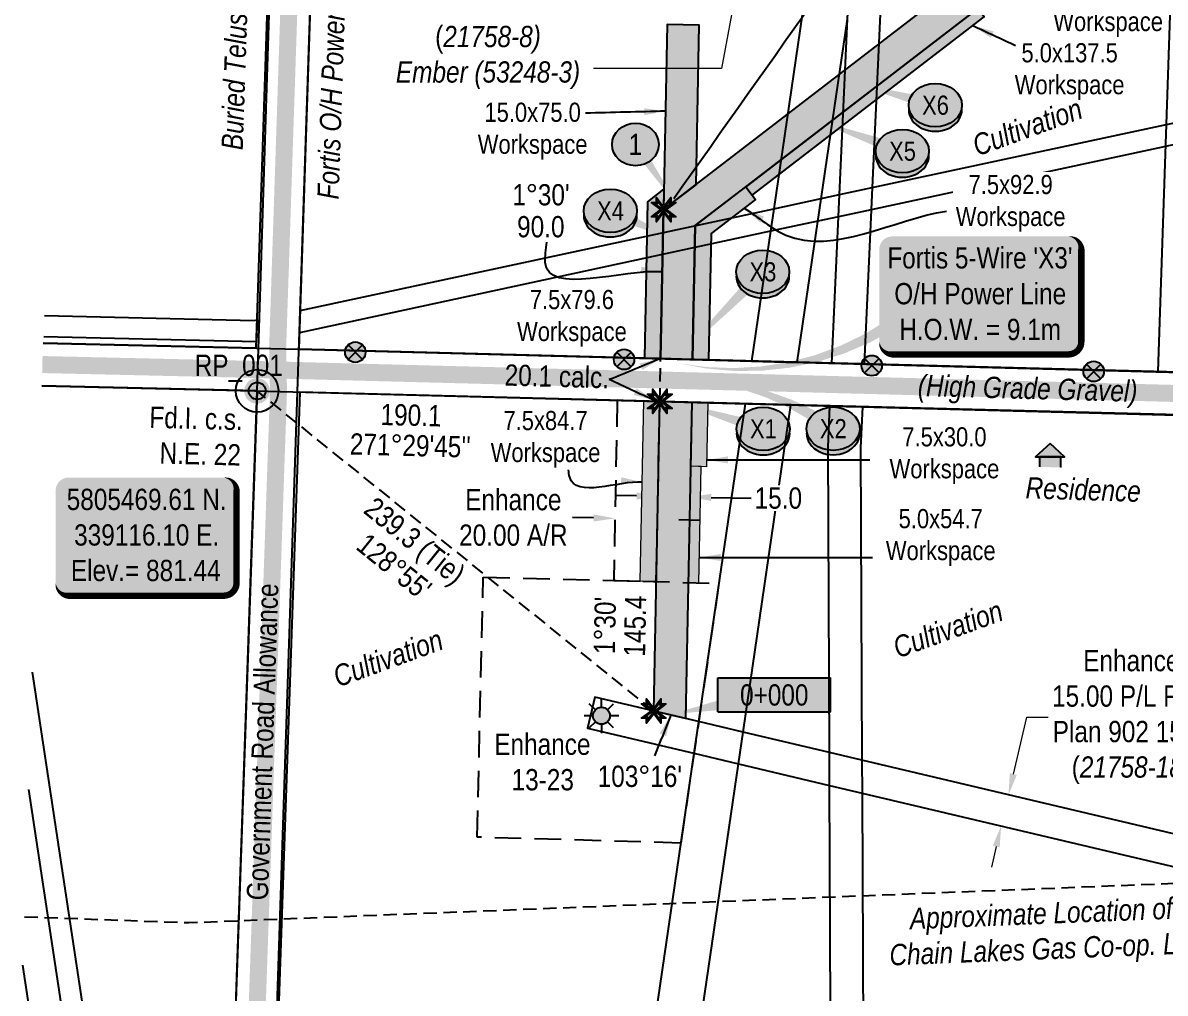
# Model space of a CAD drawing. Extents: x 338918 to 340950, y 5804543 to 5807337.
# Drawn here: x 339006 to 339543, y 5805187 to 5805643 of the extents above; entities that cross this region are included whole.
import ezdxf
from ezdxf.enums import TextEntityAlignment as Align

# ---------------------------------------------------------------- set-up
doc = ezdxf.new("R2010")
doc.units = 0
doc.header["$LTSCALE"] = 5
doc.header["$PDMODE"] = 34
doc.header["$PDSIZE"] = 0.03
for name, pattern in [('foc-ACCESSROAD', [3.75, 2.5, -1.25]), ('foc-TIELINE', [1.875, 1.25, -0.625]), ('POWERLINE5', [7.8, 2.4, -0.6, 0.6, -0.6, 0.6, -0.6, 2.4]), ('UG_PIPE', [1.875, 1.25, -0.625])]:
    doc.linetypes.add(name, pattern=pattern)
doc.layers.get('Defpoints').update_dxf_attribs({"color": 9})
for name, color, linetype in [('35', 37, 'Continuous'), ('AS-PIPE-UG', 44, 'UG_PIPE'), ('AS-PIPE-UG-T', 44, 'Continuous'), ('AS-POWER', 104, 'foc-POWER'), ('AS-POWER-EXISTING', 72, 'POWERLINE5'), ('AS-POWER-T', 104, 'Continuous'), ('AS-RESIDENCE', 14, 'Continuous'), ('AS-ROADS', 254, 'Continuous'), ('AS-TELEPHONE-T', 224, 'Continuous'), ('AS-TELUS', 224, 'foc-TEL'), ('C-AR', 13, 'foc-ACCESSROAD'), ('C-RW', 13, 'Continuous'), ('C-WS', 13, 'foc-ACCESSROAD'), ('C-WS-S', 13, 'Continuous'), ('CG-NOTES', 7, 'Continuous'), ('DETAIL-T', 7, 'Continuous'), ('F-RW', 190, 'Continuous'), ('L-BD', 7, 'Continuous'), ('L-MON', 1, 'Continuous'), ('L-ROAD-T', 7, 'Continuous'), ('L-SEC', 7, 'Continuous'), ('L-TIE', 7, 'foc-TIELINE'), ('L-TITLEDB', 4, 'Continuous'), ('P-CROSSINGS', 250, 'Continuous'), ('P-ELEVATION', 7, 'Continuous'), ('P-PROPOSED', 10, 'Continuous'), ('P-PROPOSED-H', 21, 'Continuous'), ('P-TEMP-H1', 41, 'Continuous'), ('P-TEMP-H2', 41, 'Continuous'), ('P-TEMP_WORKSPACE2', 46, 'Continuous'), ('P-TXT', 4, 'Continuous')]:
    doc.layers.add(name, color=color, linetype=linetype)
for name, color, linetype, lineweight in [('C-RW-T', 13, 'Continuous', 9), ('C-WS-T', 13, 'Continuous', 9), ('P-TEMP-T1', 46, 'Continuous', 18), ('P-TEMP-T2', 46, 'Continuous', 18), ('T-TEXT', 48, 'Continuous', 18)]:
    doc.layers.add(name, color=color, linetype=linetype, lineweight=lineweight)
doc.styles.add('175L', font='ARIALN.TTF', dxfattribs={"height": 20})
doc.styles.add('80', font='ARIALN.TTF', dxfattribs={"height": 10})
doc.styles.add('80CG', font='ARIALN.TTF', dxfattribs={"height": 10})
doc.styles.add('80L', font='ARIALN.TTF', dxfattribs={"height": 10})
doc.styles.add('80LS', font='ARIALNI.TTF', dxfattribs={"height": 10})
doc.styles.add('Crossing', font='ARIALN.TTF', dxfattribs={"height": 10})
doc.styles.add('foc-LtypeFont', font='ARIALN.TTF', dxfattribs={"height": 7.35})
doc.styles.add('Legend', font='ARIALN.TTF')
doc.linetypes.add('foc-POWER', pattern='A,6,-1,["P",foc-LtypeFont,S=0.2,R=0,X=-0.625,Y=-0.75],-1.24,4', length=12.24)
doc.linetypes.add('foc-POWER-NOLINE', pattern='A,0,-4,["P",foc-LtypeFont,S=0.2,R=0,X=-0.625,Y=-0.75],-8.24', length=12.24)
doc.linetypes.add('foc-TEL', pattern='A,2,-1,["T",foc-LtypeFont,S=0.2,R=0,X=-0.425,Y=-0.75],-1.24,8', length=12.24)
doc.linetypes.add('foc-TEL-NOLINE', pattern='A,0,-2,["T",foc-LtypeFont,S=0.2,R=0,X=-0.425,Y=-0.75],-10.24', length=12.24)
doc.dimstyles.new('Compass 5 000', dxfattribs={"dimscale": 5, "dimtxt": 9, "dimasz": 2, "dimexe": 0.2, "dimexo": 0.0625, "dimgap": 0.5, "dimtad": 0, "dimtih": 1, "dimtoh": 1, "dimzin": 0, "dimdsep": 46, "dimtxsty": '80CG', "dimcen": 0.1, "dimse1": 1, "dimse2": 1, "dimclrd": 256, "dimclrt": 256, "dimaunit": 1, "dimadec": 4, "dimazin": 0, "dimtfac": 0.06, "dimtofl": 0, "dimtmove": 0, "dimatfit": 1, "dimfxl": 0.2, "dimtolj": 1, "dimtzin": 0, "dimlwd": -1, "dimarcsym": 0})

# ---------------------------------------------------------------- blocks, each defined once
blk = doc.blocks.new('*D397')
at = {"layer": 'C-RW-T', "transparency": 16777216}
for p, q in [((339471.61, 5805289.53), (339477.94, 5805316.35)), ((339477.94, 5805316.35), (339487.94, 5805316.35)), ((339463.56, 5805255.46), (339461.26, 5805245.73))]:
    blk.add_line(p, q, dxfattribs=at)
for points in [[(339469.98, 5805289.91), (339473.23, 5805289.14), (339469.31, 5805279.79)], [(339461.94, 5805255.85), (339465.18, 5805255.08), (339465.86, 5805265.2)]]:
    blk.add_solid(points, dxfattribs=at)
at = {"layer": 'Defpoints', "color": 0, "transparency": 16777216}
for p in [(339422.07, 5805290.95), (339418.62, 5805276.35), (339469.31, 5805279.79)]:
    blk.add_point(p, dxfattribs=at)
at = {"layer": 'C-RW-T', "transparency": 16777216, "insert": (339527.03, 5805316.35), "char_height": 10, "attachment_point": 5, "style": '80CG'}
blk.add_mtext('\\A1;Enhance\\P15.00 P/L R/W\\PPlan 902 1545\\P({\\fArial Narrow|b0|i1|c0|p34;21758-18})', dxfattribs=at)
blk = doc.blocks.new('res_occ')
for points in [[(0.1, 0.89), (-1.26, -0.37), (1.46, -0.37)], [(-0.9, -1.43), (1.1, -1.43), (1.1, -0.37), (-0.9, -0.37)]]:
    blk.add_hatch(color=14).paths.add_polyline_path(points)
at = {"color": 14}
for points in [[(0.1, 0.89), (-1.26, -0.37), (1.46, -0.37)], [(-0.9, -1.43), (1.1, -1.43), (1.1, -0.37), (-0.9, -0.37)]]:
    blk.add_lwpolyline(points, close=True, dxfattribs=at)
blk = doc.blocks.new('GAS')
h = blk.add_hatch(color=255)
h.dxf.hatch_style = 1
edge = h.paths.add_edge_path()
edge.add_arc((0, 0), 0.9, 0, 360)
for p, q in [((-0.57, 0.57), (-1.14, 1.14)), ((0, 0.81), (0, 1.62)), ((0.57, 0.57), (1.14, 1.14)), ((-0.81, 0), (-1.62, 0)), ((1.62, 0), (0.81, 0)), ((-0.57, -0.57), (-1.14, -1.14)), ((0, -0.81), (0, -1.62)), ((1.14, -1.14), (0.57, -0.57))]:
    blk.add_line(p, q)
blk.add_circle((0, 0), 0.8)
blk = doc.blocks.new('*D373')
at = {"layer": 'C-WS-S', "transparency": 16777216}
for p, q in [((339274.41, 5805409.91), (339264.41, 5805410.1)), ((339314.4, 5805409.12), (339324.4, 5805408.92))]:
    blk.add_line(p, q, dxfattribs=at)
for points in [[(339274.44, 5805411.57), (339274.38, 5805408.24), (339284.41, 5805409.71)], [(339314.44, 5805410.79), (339314.37, 5805407.45), (339304.41, 5805409.32)]]:
    blk.add_solid(points, dxfattribs=at)
at = {"layer": 'Defpoints', "color": 0, "transparency": 16777216}
for p in [(339284.58, 5805418.56), (339304.58, 5805418.17), (339284.41, 5805409.71)]:
    blk.add_point(p, dxfattribs=at)
at = {"layer": 'C-WS-S', "transparency": 16777216, "insert": (339236.68, 5805410.1), "char_height": 10, "attachment_point": 5, "style": '80CG'}
blk.add_mtext('\\A1;Enhance\\P20.00 A/R', dxfattribs=at)
blk = doc.blocks.new('*D417')
at = {"layer": 'Defpoints', "color": 0, "transparency": 16777216}
for p in [(339304.62, 5805420.02), (339304.23, 5805400.26), (339319.22, 5805399.97)]:
    blk.add_point(p, dxfattribs=at)
at = {"layer": 'P-TXT', "transparency": 16777216}
for p, q in [((339294.62, 5805420.22), (339284.62, 5805420.42)), ((339329.61, 5805419.53), (339348.43, 5805419.16))]:
    blk.add_line(p, q, dxfattribs=at)
for points in [[(339294.65, 5805421.89), (339294.59, 5805418.55), (339304.62, 5805420.02)], [(339329.64, 5805421.2), (339329.58, 5805417.87), (339319.61, 5805419.73)]]:
    blk.add_solid(points, dxfattribs=at)
at = {"layer": 'P-TXT', "transparency": 16777216, "insert": (339361.19, 5805419.16), "char_height": 10, "attachment_point": 5, "style": '80CG', "bg_fill": 3, "box_fill_scale": 1.1, "bg_fill_color": 256, "bg_fill_true_color": 13158600, "bg_fill_transparency": 0}
blk.add_mtext('\\A1;15.0', dxfattribs=at)
blk = doc.blocks.new('TEMP')
h = blk.add_hatch(color=255)
h.dxf.hatch_style = 1
h.paths.add_polyline_path([(0, 0.25), (-0.67, 1.15), (-0.67, 0.67), (-1.15, 0.67), (-0.25, 0), (-1.15, -0.67), (-0.67, -0.67), (-0.67, -1.15), (0, -0.25), (0.67, -1.15), (0.67, -0.67), (1.15, -0.67), (0.25, 0), (1.15, 0.67), (0.67, 0.67), (0.67, 1.15)])
h.paths.add_polyline_path([(0.57, 0.85), (0.57, 0.57), (0.85, 0.57), (0.08, 0), (0.85, -0.57), (0.57, -0.57), (0.57, -0.85), (0, -0.08), (-0.57, -0.85), (-0.57, -0.57), (-0.85, -0.57), (-0.08, 0), (-0.85, 0.57), (-0.57, 0.57), (-0.57, 0.85), (0, 0.08)], flags=16)
h = blk.add_hatch(color=1)
h.dxf.hatch_style = 1
h.paths.add_polyline_path([(0, 0.08), (-0.57, 0.85), (-0.57, 0.57), (-0.85, 0.57), (-0.08, 0), (-0.85, -0.57), (-0.57, -0.57), (-0.57, -0.85), (0, -0.08), (0.57, -0.85), (0.57, -0.57), (0.85, -0.57), (0.08, 0), (0.85, 0.57), (0.57, 0.57), (0.57, 0.85)])
at = {"color": 1}
for p, q in [((-0.08, 0), (0.08, 0)), ((0, 0.08), (0, -0.08))]:
    blk.add_line(p, q, dxfattribs=at)
at = {"color": 255, "flags": 128}
blk.add_lwpolyline([(-0.25, 0), (-1.15, 0.67), (-0.67, 0.67), (-0.67, 1.15), (0, 0.25), (0.67, 1.15), (0.67, 0.67), (1.15, 0.67), (0.25, 0), (1.15, -0.67), (0.67, -0.67), (0.67, -1.15), (0, -0.25), (-0.67, -1.15), (-0.67, -0.67), (-1.15, -0.67)], close=True, dxfattribs=at)
at = {"color": 1, "flags": 128}
blk.add_lwpolyline([(-0.08, 0), (-0.85, 0.57), (-0.57, 0.57), (-0.57, 0.85), (0, 0.08), (0.57, 0.85), (0.57, 0.57), (0.85, 0.57), (0.08, 0), (0.85, -0.57), (0.57, -0.57), (0.57, -0.85), (0, -0.08), (-0.57, -0.85), (-0.57, -0.57), (-0.85, -0.57)], close=True, dxfattribs=at)
blk = doc.blocks.new('fdia')
at = {"color": 255, "const_width": 1}
blk.add_lwpolyline([(-0.5, 0, 1), (0.5, 0, 1)], format="xyb", close=True, dxfattribs=at)
blk = doc.blocks.new('Fdiaa')
blk.add_blockref('fdia', (0, 0))
blk = doc.blocks.new('fdib')
at = {"color": 1, "const_width": 1.6}
blk.add_lwpolyline([(-0.4, 0, 1), (0.4, 0, 1)], format="xyb", close=True, dxfattribs=at)
at = {"color": 1}
blk.add_circle((0, 0), 0.8, dxfattribs=at)
blk = doc.blocks.new('Fdibb')
blk.add_blockref('fdib', (0, 0))
blk = doc.blocks.new('fdicc')
for name in ['Fdibb', 'Fdiaa']:
    blk.add_blockref(name, (0, 0))
blk = doc.blocks.new('FDI')
blk.add_blockref('fdicc', (0, 0))
blk = doc.blocks.new('*U423')
h = blk.add_hatch(color=254)
edge = h.paths.add_edge_path()
edge.add_line((-36.5, -28.5), (36.5, -28.5))
edge.add_arc((36.5, -22.5), 6, 270, 360)
edge.add_line((42.5, -22.5), (42.5, 21))
edge.add_arc((36.5, 21), 6, 0, 90)
edge.add_line((36.5, 27), (-36.5, 27))
edge.add_arc((-36.5, 21), 6, 90, 180)
edge.add_line((-42.5, 21), (-42.5, -22.5))
edge.add_arc((-36.5, -22.5), 6, 180, 270)
at = {"color": 1, "flags": 128}
blk.add_lwpolyline([(-36.5, -28.5, 3, 3, 0), (36.5, -28.5, 3, 3, 0.414214), (42.5, -22.5, 3, 3, 0), (42.5, 21, 3, 0, 0.414214), (36.5, 27, 0, 0, 0), (-36.5, 27, 0, 0, 0.414214), (-42.5, 21, 0, 0, 0), (-42.5, -22.5, 0, 3, 0.414214)], format="xyseb", close=True, dxfattribs=at)
blk.add_lwpolyline([(-37.06, -16.14, 0, 10, 0), (0, 0, 5, 5, 0)], format="xyseb", dxfattribs=at)
at = {"color": 1, "style": '80'}
blk.add_attdef('ENTER_TEXT_001', (-35.99, -5), '', height=10, dxfattribs=at)
blk = doc.blocks.new('xing2')
h = blk.add_hatch(color=50)
h.dxf.hatch_style = 1
edge = h.paths.add_edge_path()
edge.add_ellipse((0, 0), major_axis=(-12.5, 0), ratio=0.816297, start_angle=0, end_angle=360)
h = blk.add_hatch(color=250)
h.dxf.hatch_style = 1
edge = h.paths.add_edge_path()
edge.add_ellipse((0, -2.05), major_axis=(-12.5, 0), ratio=0.816297, start_angle=0, end_angle=180)
edge.add_line((12.5, -2.05), (12.5, 0))
edge.add_ellipse((0, 0), major_axis=(-12.5, 0), ratio=0.816297, start_angle=0, end_angle=180, ccw=False)
edge.add_line((-12.5, 0), (-12.5, -2.05))
at = {"color": 250}
blk.add_ellipse((0, 0), major_axis=(-12.5, 0), ratio=0.816297, dxfattribs=at)
blk.add_ellipse((0, -2.05), major_axis=(-12.5, 0), ratio=0.816297, start_param=0, end_param=3.141593, dxfattribs=at)
at = {"color": 250, "style": 'Crossing'}
blk.add_attdef('CROSSING', text='', height=9, dxfattribs=at).set_placement((0.09, 0.02), align=Align.MIDDLE_CENTER)
at = {"color": 250, "style": 'Crossing', "flags": 1}
for tag, p in [('OWNER', (0.09, -12.49)), ('DESCRIPTION', (0.09, -25.77)), ('LOCATION', (0.09, -39.3)), ('DWG_REF', (0.09, -52.84))]:
    blk.add_attdef(tag, text='', height=9, dxfattribs=at).set_placement(p, align=Align.MIDDLE_CENTER)
blk = doc.blocks.new('*U445')
at = {"layer": 'P-ELEVATION'}
h = blk.add_hatch(color=111, dxfattribs=at)
h.dxf.hatch_style = 1
edge = h.paths.add_edge_path()
edge.add_ellipse((0, 0), major_axis=(-10.94, 0), ratio=0.913794, start_angle=0, end_angle=360)
at = {"layer": 'P-ELEVATION', "color": 7, "flags": 128}
blk.add_lwpolyline([(0, 0, 5, 0, 0), (21.2, -30.74, 0, 0, 0)], format="xyseb", dxfattribs=at)
at = {"layer": 'P-ELEVATION', "color": 7}
blk.add_ellipse((0, 0), major_axis=(-10.94, 0), ratio=0.913794, dxfattribs=at)
at = {"layer": 'P-ELEVATION', "style": '80'}
blk.add_attdef('BEND', text='', height=10, dxfattribs=at).set_placement((0, 0), align=Align.MIDDLE_CENTER)
blk = doc.blocks.new('*U448')
h = blk.add_hatch(color=111)
h.dxf.hatch_style = 1
h.paths.add_polyline_path([(-26.5, 8), (26.5, 8), (26.5, -8), (-26.5, -8)])
for p, q in [((-26.5, -8), (-26.5, 8)), ((-26.5, 8), (26.5, 8)), ((26.5, -8), (26.5, 8)), ((-26.5, -8), (26.5, -8))]:
    blk.add_line(p, q)
at = {"layer": 'P-ELEVATION', "color": 7, "flags": 128}
blk.add_lwpolyline([(0, 0, 10, 0, 0), (-48.17, -8.99, 0, 0, 0)], format="xyseb", dxfattribs=at)
at = {"layer": 'P-ELEVATION', "style": 'Legend'}
blk.add_attdef('STATION', text='', height=10, dxfattribs=at).set_placement((0, 0), align=Align.MIDDLE_CENTER)
blk = doc.blocks.new('POWERPOLE')
h = blk.add_hatch(color=255)
edge = h.paths.add_edge_path()
edge.add_arc((0, 0), 0.96, 0, 360)
at = {"linetype": 'Continuous'}
for p, q in [((0.68, -0.68), (-0.68, 0.68)), ((-0.68, -0.68), (0.68, 0.68))]:
    blk.add_line(p, q, dxfattribs=at)
blk.add_circle((0, 0), 0.96, dxfattribs=at)
blk = doc.blocks.new('*U522')
h = blk.add_hatch(color=255)
edge = h.paths.add_edge_path()
edge.add_line((-41.5, -28.5), (41.5, -28.5))
edge.add_arc((41.5, -22.5), 6, 270, 360)
edge.add_line((47.5, -22.5), (47.5, 21))
edge.add_arc((41.5, 21), 6, 0, 90)
edge.add_line((41.5, 27), (-41.5, 27))
edge.add_arc((-41.5, 21), 6, 90, 180)
edge.add_line((-47.5, 21), (-47.5, -22.5))
edge.add_arc((-41.5, -22.5), 6, 180, 270)
at = {"color": 104, "flags": 128}
blk.add_lwpolyline([(-41.5, -28.5, 3, 3, 0), (41.5, -28.5, 3, 3, 0.414214), (47.5, -22.5, 3, 3, 0), (47.5, 21, 3, 0, 0.414214), (41.5, 27, 0, 0, 0), (-41.5, 27, 0, 0, 0.414214), (-47.5, 21, 0, 0, 0), (-47.5, -22.5, 0, 3, 0.414214)], format="xyseb", close=True, dxfattribs=at)
at = {"color": 104, "style": '80'}
blk.add_attdef('ENTER_TEXT_001', (-26.85, -4.92), '', height=10, dxfattribs=at)

msp = doc.modelspace()

# ---------------------------------------------------------------- hatches: boundary and pattern name
at = {"layer": 'P-PROPOSED-H'}
h = msp.add_hatch(color=256, dxfattribs=at)
h.dxf.hatch_style = 1
h.paths.add_polyline_path([(339305.892, 5805484.783), (339307.27, 5805554.788), (340074.13, 5806144.215), (340083.271, 5806132.322), (339322.125, 5805547.287), (339320.884, 5805484.391)])
h = msp.add_hatch(color=256, dxfattribs=at)
h.dxf.hatch_style = 1
h.paths.add_polyline_path([(339320.488, 5805464.279), (339317.565, 5805315.642), (339302.631, 5805319.166), (339305.496, 5805464.671)])
at = {"layer": 'P-TEMP-H1'}
h = msp.add_hatch(color=256, dxfattribs=at)
h.dxf.hatch_style = 1
h.paths.add_polyline_path([(339296.331, 5805380.166), (339297.999, 5805464.867), (339305.496, 5805464.671), (339303.828, 5805379.965)])
h = msp.add_hatch(color=256, dxfattribs=at)
h.dxf.hatch_style = 1
h.paths.add_polyline_path([(339327.396, 5805433.974), (339319.898, 5805434.186), (339320.488, 5805464.279), (339327.989, 5805464.083)])
h = msp.add_hatch(color=256, dxfattribs=at)
h.dxf.hatch_style = 1
h.paths.add_polyline_path([(339319.898, 5805434.186), (339318.823, 5805379.562), (339323.821, 5805379.428), (339324.897, 5805434.045)])
at = {"layer": 'P-TEMP-H2'}
h = msp.add_hatch(color=256, dxfattribs=at)
h.dxf.hatch_style = 1
h.paths.add_polyline_path([(339454.917, 5805649.354), (339345.906, 5805565.565), (339348.953, 5805561.601), (339457.964, 5805645.39)])
h = msp.add_hatch(color=256, dxfattribs=at)
h.dxf.hatch_style = 1
h.paths.add_polyline_path([(339322.5, 5805566.494), (339323.976, 5805641.463), (339308.982, 5805641.758), (339307.27, 5805554.788)])
h = msp.add_hatch(color=256, dxfattribs=at)
h.dxf.hatch_style = 1
h.paths.add_polyline_path([(339307.27, 5805554.788), (339305.892, 5805484.783), (339298.394, 5805484.979), (339299.842, 5805558.538), (339307.459, 5805564.393)])
h = msp.add_hatch(color=256, dxfattribs=at)
h.dxf.hatch_style = 1
h.paths.add_polyline_path([(339320.884, 5805484.391), (339322.125, 5805547.287), (339345.906, 5805565.565), (339350.476, 5805559.619), (339329.553, 5805543.537), (339328.384, 5805484.195)])

# ---------------------------------------------------------------- linework, layer by layer
at = {"layer": 'AS-PIPE-UG', "flags": 128}
msp.add_lwpolyline([(339007.09, 5805222.502), (339084.177, 5805219.707), (339911.891, 5805252.819), (340015.207, 5805265.95)], dxfattribs=at)
at = {"layer": 'AS-POWER', "linetype": 'foc-POWER-NOLINE', "flags": 128}
for points in [[(339105.287, 5804565.199), (339135.328, 5805469.107), (339166.147, 5806399.034)], [(339015.836, 5805492.049), (339135.993, 5805489.158), (340746.703, 5805446.641), (340847.892, 5805443.694)]]:
    msp.add_lwpolyline(points, dxfattribs=at)
at = {"layer": 'AS-POWER-T', "flags": 128}
msp.add_lwpolyline([(339314.41, 5805482.581, 0, 6, 0.2242802), (339424.839, 5805508.456, 1.998, 1.998, 0)], format="xyseb", dxfattribs=at)
at = {"layer": 'AS-ROADS', "const_width": 7.998, "flags": 128}
for points in [[(339095.229, 5804565.4), (339098.537, 5804665.091), (339126.333, 5805469.265, 0.0135791), (339126.337, 5805469.811), (339125.945, 5805489.62), (339152.634, 5806294.714), (339155.61, 5806384.353)], [(339015.4, 5805481.997), (339116.513, 5805479.667, -0.0007673), (339116.544, 5805479.666), (339941.446, 5805458.123), (340746.439, 5805436.979, -0.0016873), (340746.507, 5805436.977), (340847.56, 5805433.64)]]:
    msp.add_lwpolyline(points, format="xyb", dxfattribs=at)
at = {"layer": 'AS-TELUS', "linetype": 'foc-TEL-NOLINE', "flags": 128}
for points in [[(339085.176, 5804565.733), (339088.485, 5804665.431), (339116.281, 5805469.612), (339142.582, 5806295.047), (339145.887, 5806394.61)], [(339015.168, 5805471.942), (339115.216, 5805469.581), (339940.712, 5805447.861), (340746.009, 5805426.536)]]:
    msp.add_lwpolyline(points, dxfattribs=at)
at = {"layer": 'C-AR'}
msp.add_lwpolyline([(339303.828, 5805379.965), (339305.496, 5805464.671), (339285.503, 5805465.193), (339283.835, 5805380.502)], close=True, dxfattribs=at)
at = {"layer": 'C-RW', "flags": 128}
for points in [[(339446.372, 5806376.708), (339441.791, 5806287.141), (339423.141, 5805923.202), (339422.206, 5805904.903), (339421.695, 5805894.895), (339410.645, 5805679.204), (339409.865, 5805663.906), (339405.301, 5805565.171), (339404.836, 5805554.781), (339401.577, 5805482.165), (339386.341, 5805482.566), (339389.432, 5805551.473), (339389.899, 5805561.862), (339393.606, 5805644.324), (339394.565, 5805663.082), (339395.349, 5805678.422), (339406.422, 5805894.632), (339407.869, 5805922.939), (339426.552, 5806287.544), (339431.133, 5806377.109)], [(339847.453, 5805649.857), (339770.94, 5805633.43), (339404.836, 5805554.781), (339389.432, 5805551.473), (339379.73, 5805549.388), (339357.469, 5805544.607), (339136.193, 5805496.975), (339136.539, 5805507.342), (339359.022, 5805555.229), (339389.899, 5805561.862), (339405.301, 5805565.171), (339847.802, 5805660.206), (340056.097, 5805704.942), (340181.573, 5805691.438), (340180.47, 5805681.371), (340056.628, 5805694.767), (339847.452, 5805649.854)], [(339016.417, 5805505.096), (339114.972, 5805502.703), (339116.264, 5805502.979), (339115.916, 5805492.612), (339016.085, 5805495.04)], [(339368.646, 5804558.012), (339375.511, 5804657.945), (339387.231, 5804829.14), (339385.259, 5805284.232), (339385.193, 5805299.661), (339384.569, 5805443.095), (339385.439, 5805462.463), (339400.675, 5805462.063), (339399.812, 5805442.786), (339400.448, 5805296.06), (339400.516, 5805280.63), (339402.475, 5804828.657), (339390.754, 5804657.54), (339383.89, 5804557.609)], [(339008.947, 5805282.349), (339057.539, 5804960.3), (339059.77, 5804945.478), (339066.468, 5804902.569), (339096.116, 5804884.29), (339096.483, 5804895.895), (339075.624, 5804908.651), (339069.665, 5804946.88), (339067.458, 5804961.814), (339010.753, 5805337.38)]]:
    msp.add_lwpolyline(points, dxfattribs=at)
msp.add_lwpolyline([(339729.739, 5805218.277), (339400.448, 5805296.06), (339385.193, 5805299.661), (339344.584, 5805309.267), (339323.742, 5805314.185), (339274.975, 5805325.691), (339271.531, 5805311.09), (339321.557, 5805299.286), (339342.4, 5805294.369), (339385.259, 5805284.232), (339400.516, 5805280.63), (339721.716, 5805204.758)], close=True, dxfattribs=at)
at = {"layer": 'C-RW-T'}
msp.add_lwpolyline([(339342.1, 5805662.482), (339334.546, 5805621.053), (339274.41, 5805621.053)], dxfattribs=at)
at = {"layer": 'C-WS'}
msp.add_lwpolyline([(339333.265, 5805379.175), (339315.39, 5805257.116), (339219.686, 5805259.872), (339222.531, 5805382.147)], close=True, dxfattribs=at)
at = {"layer": 'F-RW', "flags": 128}
for points in [[(339409.798, 5806377.67), (339405.217, 5806288.107), (339397.504, 5806137.666), (339385.808, 5805909.276), (339385.552, 5805904.271), (339385.041, 5805894.264), (339374.183, 5805682.282), (339373.401, 5805666.941), (339372.351, 5805646.422), (339359.022, 5805555.229), (339357.469, 5805544.607), (339348.55, 5805483.561), (339370.03, 5805482.996), (339393.606, 5805644.324), (339394.565, 5805663.082), (339395.349, 5805678.422), (339406.422, 5805894.632), (339407.869, 5805922.939), (339426.552, 5806287.544), (339431.133, 5806377.109)], [(339272.92, 5804560.543), (339274.217, 5804660.708), (339276.394, 5804843.318), (339342.4, 5805294.369), (339344.584, 5805309.267), (339367.104, 5805462.946), (339345.623, 5805463.511), (339323.742, 5805314.185), (339321.557, 5805299.286), (339255.562, 5804848.061), (339150.184, 5804854.606), (339139.958, 5804855.213), (339115.255, 5804856.6), (339114.647, 5804838.32), (339142.65, 5804836.744), (339152.885, 5804836.138), (339254.96, 5804829.985), (339252.896, 5804661.277), (339251.597, 5804561.106)], [(339008.947, 5805282.349), (339057.539, 5804960.3), (339059.77, 5804945.478), (339066.468, 5804902.569), (339075.632, 5804840.606), (339094.568, 5804839.49), (339094.065, 5804824.501), (339062.614, 5804826.323), (339057.564, 5804860.093), (339042.682, 5804958.017), (339006.238, 5805199.785)]]:
    msp.add_lwpolyline(points, dxfattribs=at)
at = {"layer": 'L-SEC'}
for p, q in [((339115.882, 5805489.687), (339142.582, 5806295.047)), ((339135.995, 5805489.22), (339162.688, 5806294.38)), ((339115.69, 5805489.692), (339015.836, 5805492.049)), ((339115.884, 5805489.687), (339115.745, 5805489.691)), ((339941.86, 5805468.174), (339135.995, 5805489.22)), ((339116.281, 5805469.612), (339015.168, 5805471.942)), ((339116.281, 5805469.612), (339088.49, 5804665.568)), ((339136.39, 5805469.087), (339108.596, 5804664.9)), ((339941.183, 5805448.069), (339136.39, 5805469.087))]:
    msp.add_line(p, q, dxfattribs=at)
at = {"layer": 'L-TIE'}
for p, q in [((339305.496, 5805464.671), (339305.892, 5805484.783)), ((339302.631, 5805319.166), (339116.281, 5805469.612))]:
    msp.add_line(p, q, dxfattribs=at)
at = {"layer": 'L-TITLEDB', "color": 4, "flags": 128}
msp.add_lwpolyline([(339557.773, 5806022.56), (339539.463, 5805478.683)], dxfattribs=at)
at = {"layer": 'P-CROSSINGS', "color": 250, "flags": 128}
for points in [[(339397.209, 5805614.086, 0, 5.999, 0), (339435.018, 5805603.885, 0, 0, 0)], [(339376.646, 5805597.603, 0, 5.999, 0), (339419.542, 5805582.287, 0, 0, 0)], [(339313.431, 5805540.278, 0, 5.999, 0), (339282.341, 5805554.207, 0, 0, 0)], [(339313.43, 5805484.586, 0, 5.999, 0), (339353.942, 5805525.566, 0, 0, 0)], [(339320.859, 5805474.759, 0, 5.999, -0.1451136), (339386.917, 5805451.846, 0, 0, 0)], [(339312.534, 5805464.487, 0, 5.999, 0), (339354.095, 5805451.78, 0, 0, 0)]]:
    msp.add_lwpolyline(points, format="xyseb", dxfattribs=at)
at = {"layer": 'P-PROPOSED'}
for points in [[(339305.892, 5805484.783), (339307.27, 5805554.788), (340074.13, 5806144.215), (340083.271, 5806132.322), (339322.125, 5805547.287), (339320.884, 5805484.391)], [(339320.488, 5805464.279), (339317.565, 5805315.642), (339302.631, 5805319.166), (339305.496, 5805464.671)]]:
    msp.add_lwpolyline(points, close=True, dxfattribs=at)
at = {"layer": 'P-TEMP-T1', "flags": 128}
for points in [[(339296.331, 5805380.166), (339297.999, 5805464.867), (339305.496, 5805464.671), (339303.828, 5805379.965)], [(339319.898, 5805434.186), (339318.823, 5805379.562), (339323.821, 5805379.428), (339324.897, 5805434.045)]]:
    msp.add_lwpolyline(points, close=True, dxfattribs=at)
at = {"layer": 'P-TEMP-T1'}
msp.add_lwpolyline([(339327.396, 5805433.974), (339319.898, 5805434.186), (339320.488, 5805464.279), (339327.989, 5805464.083)], close=True, dxfattribs=at)
at = {"layer": 'P-TEMP_WORKSPACE2', "flags": 128}
for points in [[(339454.917, 5805649.354), (339345.906, 5805565.565), (339348.953, 5805561.601), (339457.964, 5805645.39)], [(339322.5, 5805566.494), (339323.976, 5805641.463), (339308.982, 5805641.758), (339307.27, 5805554.788)], [(339307.27, 5805554.788), (339305.892, 5805484.783), (339298.394, 5805484.979), (339299.842, 5805558.538), (339307.459, 5805564.393)], [(339320.884, 5805484.391), (339322.125, 5805547.287), (339345.906, 5805565.565), (339350.476, 5805559.619), (339329.553, 5805543.537), (339328.384, 5805484.195)]]:
    msp.add_lwpolyline(points, close=True, dxfattribs=at)

# ---------------------------------------------------------------- block references
at = {"layer": 'AS-POWER-EXISTING', "color": 5, "xscale": 4.999999999999999, "yscale": 4.999999999999999, "zscale": 4.999999999999999}
for p in [(339162.44, 5805487.809), (339288.687, 5805484.392), (339405.082, 5805481.484), (339509.335, 5805478.752)]:
    msp.add_blockref('POWERPOLE', p, dxfattribs=at)
at = {"layer": 'AS-POWER-T'}
ref = msp.add_blockref('*U522', (339456.083, 5805515.251), dxfattribs=dict(at, xscale=0.9989303661822052, yscale=0.9989303661822052, zscale=0.9989303661822052))
ref.add_attrib('ENTER_TEXT_001', "Fortis 5-Wire 'X3'", (339412.361, 5805527.147), dxfattribs={"layer": '0', "color": 104, "height": 9.9893, "style": '80'})
ref.add_attrib('ENTER_TEXT_002', 'O/H Power Line', (339415.656, 5805510.321), dxfattribs={"layer": '0', "color": 104, "height": 9.9893, "style": '80'})
ref.add_attrib('ENTER_TEXT_003', 'H.O.W. = 9.1m', (339418.01, 5805493.495), dxfattribs={"layer": '0', "color": 104, "height": 9.9893, "style": '80'})
at = {"layer": 'AS-RESIDENCE', "xscale": 5.001115248700454, "yscale": 5.001115248700454, "zscale": 5.001115248700454}
msp.add_blockref('res_occ', (339488.335, 5805440.491), dxfattribs=at)
at = {"layer": 'C-WS-S', "xscale": 5.001115248700454, "yscale": 5.001115248700454, "zscale": 5.001115248700454}
msp.add_blockref('GAS', (339278.08, 5805316.914), dxfattribs=at)
at = {"layer": 'CG-NOTES', "xscale": 0.9984354226289988, "yscale": 0.9984354226289988, "zscale": 0.9984354226289988}
msp.add_blockref('*U448', (339359.265, 5805326.715), dxfattribs=at).add_auto_attribs({'STATION': '0+000'})
at = {"layer": 'DETAIL-T', "xscale": 0.9995623079027997, "yscale": 0.9995623079027997, "zscale": 0.9995623079027997}
msp.add_blockref('*U445', (339294.031, 5805585.427), dxfattribs=at).add_auto_attribs({'BEND': '1'})
at = {"layer": 'DETAIL-T'}
ref = msp.add_blockref('*U423', (339064.151, 5805401.854), dxfattribs=dict(at, xscale=0.999774999999998, yscale=0.999774999999998, zscale=0.999774999999998))
ref.add_attrib('ENTER_TEXT_001', '5805469.61 N.', (339026.841, 5805413.624), dxfattribs={"layer": '0', "color": 1, "height": 9.99775, "style": '80'})
ref.add_attrib('ENTER_TEXT_002', '339116.10 E.', (339030.339, 5805396.92), dxfattribs={"layer": '0', "color": 1, "height": 9.99775, "style": '80'})
ref.add_attrib('ENTER_TEXT_003', 'Elev.= 881.44', (339028.794, 5805380.216), dxfattribs={"layer": '0', "color": 1, "height": 9.99775, "style": '80'})
at = {"layer": 'L-MON'}
for p, xscale, yscale, zscale in [((339307.27, 5805554.788), 4.999999999999995, 4.999999999999995, 4.999999999999995), ((339305.496, 5805464.671), 4.998899999999996, 4.998899999999996, 4.998899999999996), ((339302.631, 5805319.166), 4.999999999999995, 4.999999999999995, 4.999999999999995)]:
    msp.add_blockref('TEMP', p, dxfattribs=dict(at, xscale=xscale, yscale=yscale, zscale=zscale))
at = {"layer": 'P-CROSSINGS', "xscale": 0.99978, "yscale": 0.99978, "zscale": 0.99978}
for p, values in [((339434.929, 5805603.865), {'CROSSING': 'X6'}), ((339419.453, 5805582.267), {'CROSSING': 'X5'}), ((339282.252, 5805554.187), {'CROSSING': 'X4'}), ((339353.852, 5805525.546), {'CROSSING': 'X3'}), ((339354.095, 5805451.78), {'CROSSING': 'X1'}), ((339386.917, 5805451.846), {'CROSSING': 'X2'})]:
    msp.add_blockref('xing2', p, dxfattribs=at).add_auto_attribs(values)

# ---------------------------------------------------------------- texts
at = {"layer": '35', "color": 3, "style": '80'}
msp.add_attdef('RP_001', (339086.972, 5805476.642), 'RP', height=9.9978, dxfattribs=at)
at = {"layer": 'AS-TELEPHONE-T', "insert": (339099.549, 5805583.018), "char_height": 10.00223, "attachment_point": 1, "rotation": 88.087, "style": '80L'}
msp.add_mtext_dynamic_manual_height_columns('{\\fArial Narrow|b0|i1|c0|p34;Buried Telus Cable}', width=97.21367, gutter_width=49.989, heights=[0], dxfattribs=at)
at = {"layer": 'C-RW-T', "insert": (339224.78, 5805651.326), "char_height": 10, "attachment_point": 5, "style": '80CG'}
msp.add_mtext('\\A1;Enhance\\P15.24 P/L R/W\\PPlan 782 2124\\P({\\fArial Narrow|b0|i1|c0|p34;21758-8)\\PEmber (53248-3)}', dxfattribs=at)
at = {"layer": 'C-WS-T', "insert": (339227.212, 5805308.555), "char_height": 10, "attachment_point": 1, "style": '175L'}
msp.add_mtext_dynamic_manual_height_columns('\\pi0.49862;Enhance\\P\\pi8.6466;13-23', width=44.81715, gutter_width=99.978, heights=[0], dxfattribs=at)
at = {"layer": 'L-BD', "style": '80L'}
for s, p in [("1°30'", (339249.68, 5805561.779)), ('90.0', (339249.59, 5805546.783)), ("103°16'", (339296.117, 5805288.48))]:
    msp.add_text(s, height=9.9978, dxfattribs=at).set_placement(p, align=Align.MIDDLE)
for s, rotation, p in [('20.1 calc.', 358.50399, (339257.127, 5805476.656)), ('190.1', 358.5041, (339188.629, 5805458.222)), ("271°29'45''", 358.5041, (339188.257, 5805443.98)), ('239.3 (Tie)', 321.085, (339189.638, 5805398.182)), ("128°55'", 321.085, (339180.688, 5805387.097)), ('145.4', 88.8722, (339293.918, 5805359.096)), ("1°30'", 88.8722, (339279.673, 5805359.377))]:
    msp.add_text(s, height=9.9978, rotation=rotation, dxfattribs=at).set_placement(p, align=Align.MIDDLE)
at = {"layer": 'L-ROAD-T', "style": '80L'}
msp.add_text('Government Road Allowance', height=10, rotation=88.09616, dxfattribs=at).set_placement((339118.854, 5805304.683), align=Align.MIDDLE_CENTER)
at = {"layer": 'P-TEMP-T1', "char_height": 8.99802, "attachment_point": 5, "style": '80CG'}
for s, insert in [('\\A1;7.5x84.7\\PWorkspace', (339251.819, 5805446.824)), ('\\A1;7.5x30.0\\PWorkspace', (339439.221, 5805439.175)), ('\\A1;5.0x54.7\\PWorkspace', (339437.472, 5805400.723))]:
    msp.add_mtext(s, dxfattribs=dict(at, insert=insert))
at = {"layer": 'P-TEMP-T2', "char_height": 8.99802, "attachment_point": 5, "style": '80CG'}
for s, insert in [('\\A1;7.5x87.0\\PWorkspace', (339516.128, 5805649.347)), ('\\A1;5.0x137.5\\PWorkspace', (339498.039, 5805619.671)), ('\\A1;15.0x75.0\\PWorkspace', (339245.742, 5805591.699)), ('\\A1;7.5x79.6\\PWorkspace', (339264.201, 5805503.676))]:
    msp.add_mtext(s, dxfattribs=dict(at, insert=insert))
at = {"layer": 'T-TEXT', "style": '80LS'}
for s, height, rotation, p in [('Cultivation', 9.9978, 20, (339478.153, 5805593.637)), ('(High Grade Gravel)', 10.00223, 358.48304, (339478.344, 5805470.82)), ('Cultivation', 9.9978, 20, (339440.819, 5805357.671)), ('Cultivation', 9.9978, 20, (339177.775, 5805344.08))]:
    msp.add_text(s, height=height, rotation=rotation, dxfattribs=at).set_placement(p, align=Align.MIDDLE_CENTER)

# ---------------------------------------------------------------- dimensions: what is measured, and where the dimension line sits
at = {"layer": 'C-RW-T'}
dim = msp.add_linear_dim(base=(339469.307, 5805279.794), p1=(339418.622, 5805276.353), p2=(339422.071, 5805290.952), angle=76.70953, text='Enhance\\P15.00 P/L R/W\\PPlan 902 1545\\P({\\fArial Narrow|b0|i1|c0|p34;21758-18})', dimstyle='Compass 5 000', dxfattribs=at)
dim.commit()
dim.dimension.update_dxf_attribs({"geometry": '*D397', "text_midpoint": (339527.027, 5805316.346), "dimtype": 161})

# ---------------------------------------------------------------- leaders
at = {"layer": 'L-BD', "path_type": 1}
for points in [[(339312.034, 5805559.981), (339450.958, 5805756.297)], [(339306.694, 5805525.515), (339251.656, 5805530.015), (339252.433, 5805539.435)], [(339305.892, 5805484.783), (339281.779, 5805474.888)], [(339302.962, 5805465.078), (339281.779, 5805474.888)], [(339310.707, 5805317.26), (339302.982, 5805298.136)]]:
    msp.add_leader(points, dimstyle='Compass 5 000', override={"dimgap": 0.5, "dimtad": 0}, dxfattribs=at)
at = {"layer": 'P-TEMP-T1', "path_type": 1}
for points in [[(339327.459, 5805437.19), (339404.095, 5805437.19)], [(339297.247, 5805426.693), (339263.163, 5805429.095), (339262.534, 5805432.491)], [(339324.056, 5805391.329), (339405.436, 5805391.329)]]:
    msp.add_leader(points, dimstyle='Compass 5 000', override={"dimgap": 0.5, "dimtad": 0}, dxfattribs=at)
at = {"layer": 'P-TEMP-T2', "path_type": 1}
for points in [[(339452.626, 5805641.287), (339472.552, 5805631.992)], [(339308.181, 5805601.054), (339270.53, 5805600.136)], [(339345.137, 5805555.515), (339364.758, 5805542.833), (339440.2, 5805554.12)]]:
    msp.add_leader(points, dimstyle='Compass 5 000', override={"dimgap": 0.5, "dimtad": 0}, dxfattribs=at)

# ---------------------------------------------------------------- next in the draw order: texts
at = {"layer": 'AS-PIPE-UG-T', "insert": (339408.35, 5805226.03), "char_height": 10.00005, "width": 153.9134, "attachment_point": 1, "rotation": 2.29085, "style": '80L', "bg_fill": 2}
msp.add_mtext('\\pi14.436;{\\fArial Narrow|b0|i1|c0|p34;Approximate Location of\\P\\pi4.1698;Chain Lakes Gas Co-op. Ltd.}', dxfattribs=at)
at = {"layer": 'AS-POWER-T', "insert": (339144.568, 5805559.528), "char_height": 10.00223, "attachment_point": 1, "rotation": 88.08944, "style": '80L', "bg_fill": 2}
msp.add_mtext_dynamic_manual_height_columns('\\pi0.30141;{\\fArial Narrow|b0|i1|c0|p34;Fortis O/H Power Line}', width=112.47634, gutter_width=49.989, heights=[0], dxfattribs=at)
at = {"layer": 'AS-RESIDENCE', "insert": (339477.22, 5805429.124), "char_height": 10.00005, "width": 53.94065, "attachment_point": 1, "rotation": 358.19692, "style": '80L', "bg_fill": 2}
msp.add_mtext('\\pi0.32626;{\\fArial Narrow|b0|i1|c0|p34;Residence}', dxfattribs=at)
at = {"layer": 'L-MON', "insert": (339064.752, 5805462.313), "char_height": 9.99775, "attachment_point": 1, "rotation": 358.49667, "style": '80L', "bg_fill": 2}
msp.add_mtext_dynamic_manual_height_columns('\\pi1.0713;Fd.I. c.s.\\P\\pi6.3225;N.E. 22', width=43.06044, gutter_width=50, heights=[0], dxfattribs=at)
at = {"layer": 'P-TEMP-T2', "insert": (339470.33, 5805557.732), "char_height": 8.99802, "attachment_point": 5, "style": '80CG', "bg_fill": 3, "box_fill_scale": 1.15, "bg_fill_color": 256, "bg_fill_true_color": 256, "bg_fill_transparency": 0}
msp.add_mtext('\\A1;7.5x92.9\\PWorkspace', dxfattribs=at)

# ---------------------------------------------------------------- next in the draw order: dimensions: what is measured, and where the dimension line sits
at = {"layer": 'P-TXT'}
dim = msp.add_linear_dim(base=(339304.617, 5805420.024), p1=(339319.225, 5805399.968), p2=(339304.228, 5805400.263), angle=178.87217, text='15.0', dimstyle='Compass 5 000', override={"dimtfill": 1}, dxfattribs=at)
dim.commit()
dim.dimension.update_dxf_attribs({"geometry": '*D417', "text_midpoint": (339361.185, 5805419.161), "dimtype": 161})

# ---------------------------------------------------------------- next in the draw order: linework, layer by layer
at = {"layer": '35', "color": 3}
msp.add_circle((339116.281, 5805469.612), 9.998, dxfattribs=at)

# ---------------------------------------------------------------- next in the draw order: block references
at = {"layer": 'L-MON', "color": 3, "xscale": 4.999999999999997, "yscale": 4.999999999999997, "zscale": 4.999999999999997}
msp.add_blockref('FDI', (339116.281, 5805469.612), dxfattribs=at)

# ---------------------------------------------------------------- next in the draw order: dimensions: what is measured, and where the dimension line sits
at = {"layer": 'C-WS-S'}
dim = msp.add_linear_dim(base=(339284.41, 5805409.71), p1=(339304.58, 5805418.171), p2=(339284.584, 5805418.565), angle=178.87217, text='Enhance\\P20.00 A/R', dimstyle='Compass 5 000', dxfattribs=at)
dim.commit()
dim.dimension.update_dxf_attribs({"geometry": '*D373', "text_midpoint": (339236.678, 5805410.104), "dimtype": 161})

doc.saveas('drawing.dxf')
